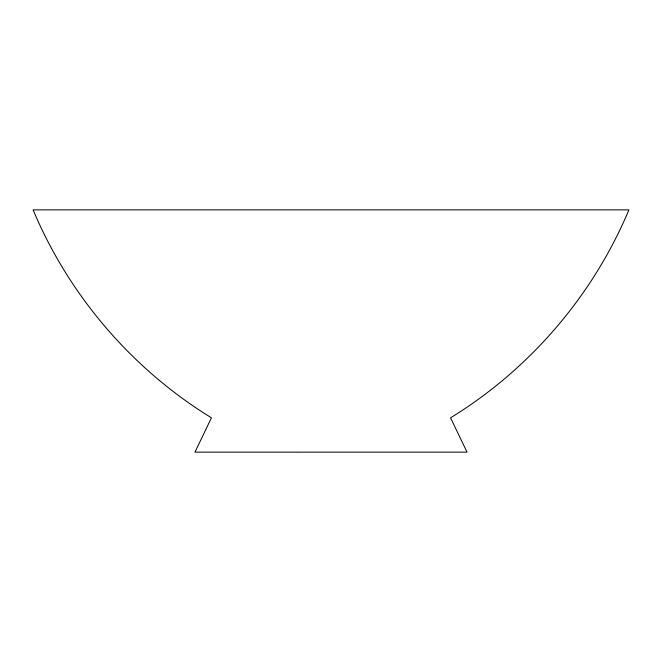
<?xml version="1.0" encoding="UTF-8"?>
<svg xmlns="http://www.w3.org/2000/svg" width="662" height="662" viewBox="0 0 662 662"><rect width="100%" height="100%" fill="white"/><g stroke="black" fill="none" stroke-linecap="round" stroke-linejoin="round"><path stroke-width="0.99" d="M296.113 452.138L194.959 452.138L211.451 417.805C132.251 369.28 68.989 295.525 33.1 209.862L628.9 209.862C593.011 295.525 529.749 369.28 450.549 417.805L467.041 452.138L296.7 452.138"/></g></svg>
